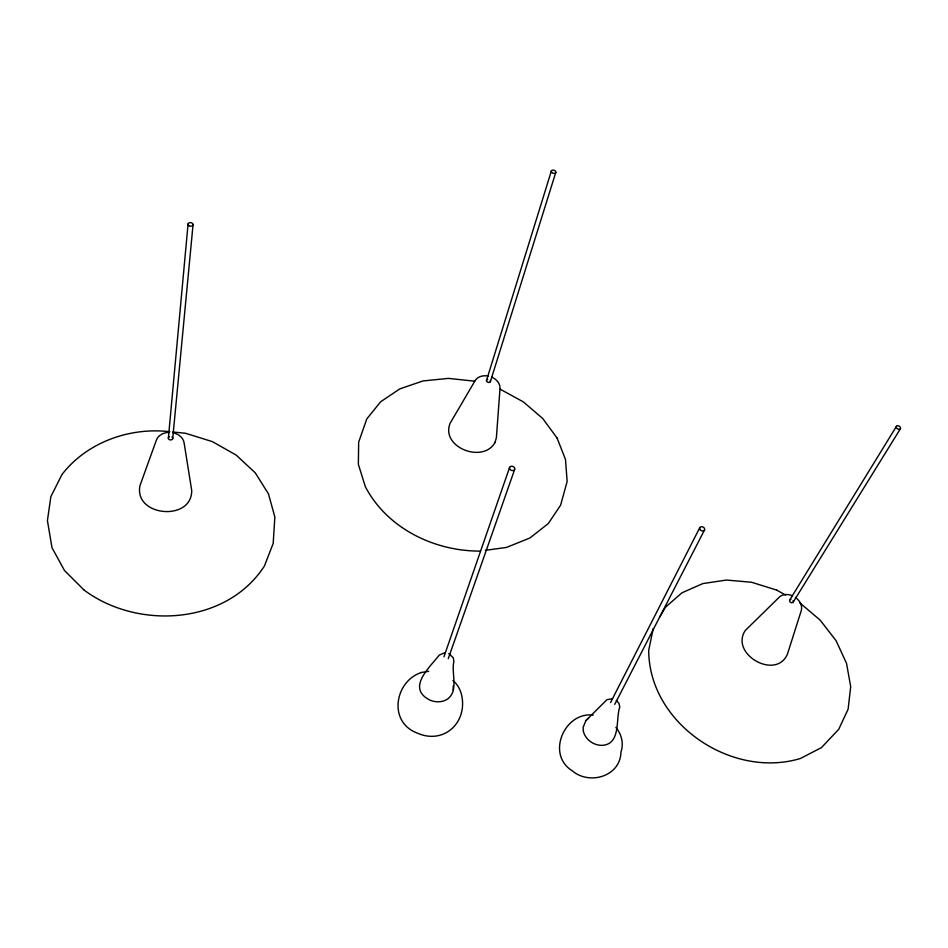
<?xml version="1.0" encoding="UTF-8"?>
<svg xmlns="http://www.w3.org/2000/svg" width="948" height="948" viewBox="0 0 948 948"><rect width="100%" height="100%" fill="white"/><g stroke="black" fill="none" stroke-linecap="round" stroke-linejoin="round"><path stroke-width="1.42" d="M444.624 652.781L439.303 655.056C429.586 667.558 405.957 688.248 430.131 700.205C435.523 702.444 441.851 702.432 446.97 699.47C459.294 691.128 450.964 673.341 453.891 661.396L453.251 657.734L448.783 653.575M168.365 438.237L188.083 223.87M172.702 438.663L193.072 224.475M653.208 628.453L648.705 650.411C648.965 723.703 731.761 779.339 800.503 758.459L821.418 747.628L838.707 729.332L848.105 709.234L850.7 686.684L846.528 663.339L836.077 640.682L820.162 620.134L799.899 602.916M494.939 442.55L496.385 437.775L499.999 388.526C500.402 383.288 496.183 379.046 491.68 377.103M494.963 442.515C483.219 463.833 440.393 447.42 450.099 423.294L475.078 380.717C477.721 376.166 483.61 375.112 488.421 376.072M486.502 380.456L551.404 170.83M490.365 381.677L555.836 172.24M443.948 656.822L509.633 467.352M448.25 658.694L514.646 469.497A2.737 2.109 19.2 0 0 511.671 466.238A2.737 2.109 19.2 0 0 510.083 469.533A2.737 2.109 19.2 0 0 514.646 469.497M610.548 702.563L699.719 527.811M614.731 704.376L704.577 529.873M659.535 617.302L665.496 607.17M612.503 698.735L606.945 699.683L585.828 720.658L583.103 727.519L583.387 731.346M789.803 599.894L896.488 426.28M793.144 602.205L900.363 428.816A2.323 1.612 28.8 0 0 898.313 425.806A2.323 1.612 28.8 0 0 896.595 428.022A2.323 1.612 28.8 0 0 900.363 428.816M585.805 720.67L588.601 718.181M665.437 607.218L681.896 592.832L702.812 583.589L726.512 580.046L751.586 582.262L776.554 590.047M421.41 672.476C394.806 681.079 387.649 722.02 417.262 733.088C443.32 744.725 467.163 723.336 461.842 696.057C460.621 690.203 457.718 684.361 452.883 680.498M421.303 672.499L428.697 671.314M485.317 550.326L506.457 547.446L529.885 537.99L548.323 523.533L560.612 505.189L567.141 481.43L565.494 459.484L557.08 438.035M169.289 432.359C163.909 432.395 157.972 435.061 156.242 440.512L139.925 485.767C133.905 516.601 191.911 521.732 191.721 490.578L184.173 443.249C183.509 437.573 178.2 433.805 172.951 432.715M593.211 715.124C564.712 711.391 545.562 754.549 572.438 770.914C589.431 785.43 620.537 776.436 620.94 752.06C623.985 743.599 621.556 734.119 615.892 727.377M479.664 551.096C433.935 551.108 387.045 528.178 365.371 486.774L358.356 464.307L358.664 442.171L366.793 418.909L380.681 401.751L399.878 388.858L422.962 380.954L448.44 378.382L474.699 381.203M169.846 431.719C129.864 426.967 86.861 442.206 61.94 474.581L50.86 496.645L47.424 520.582L51.998 547.719L64.488 570.518L84.052 590.059M172.702 432.004L185.512 433.26L212.423 441.638L236.182 455.099L255.285 472.862L268.485 493.884L274.849 516.98L273.19 543.417L264.445 565.944C226.406 624.933 137.768 630.1 84.076 590.083M792.386 595.735C787.883 593.827 781.91 593.851 778.545 597.88L745.258 630.515C729.557 654.156 776.222 680.747 787.48 654.013L801.321 610.453C802.695 605.322 799.46 600.238 795.372 597.382M500.165 389.19L523.308 401.857L542.718 418.483L557.151 438.142M776.566 590.059L785.643 595.06M616.295 700.371L618.961 703.404L619.791 707.007C615.513 718.892 621.153 743.907 602.513 745.353C593.969 745.673 585.437 739.807 583.387 731.37M453.191 686.008L453.286 689.931M172.003 437.028A2.192 1.695 5.8 0 1 172.05 439.528A2.192 1.695 5.8 0 1 168.827 439.22A2.192 1.695 5.8 0 1 169.348 436.767M490.317 380.48A2.038 1.517 17.5 0 1 489.322 382.399A2.038 1.517 17.5 0 1 486.68 381.274A2.038 1.517 17.5 0 1 487.675 379.354M793.12 600.558A2.038 1.552 30.8 0 1 792.303 602.703A2.038 1.552 30.8 0 1 789.684 601.257A2.038 1.552 30.8 0 1 790.964 599.361M699.932 529.446A2.643 2.014 26.6 0 0 704.317 530.335A2.643 2.014 26.6 0 0 702.207 526.756A2.643 2.014 26.6 0 0 699.932 529.446M188.889 225.624A2.536 1.778 8.3 0 0 193.025 224.937A2.536 1.778 8.3 0 0 189.742 222.662A2.536 1.778 8.3 0 0 188.889 225.624M551.831 172.489A2.334 1.564 17.8 0 0 555.706 172.631A2.334 1.564 17.8 0 0 553.134 170.083A2.334 1.564 17.8 0 0 551.831 172.489"/></g></svg>
